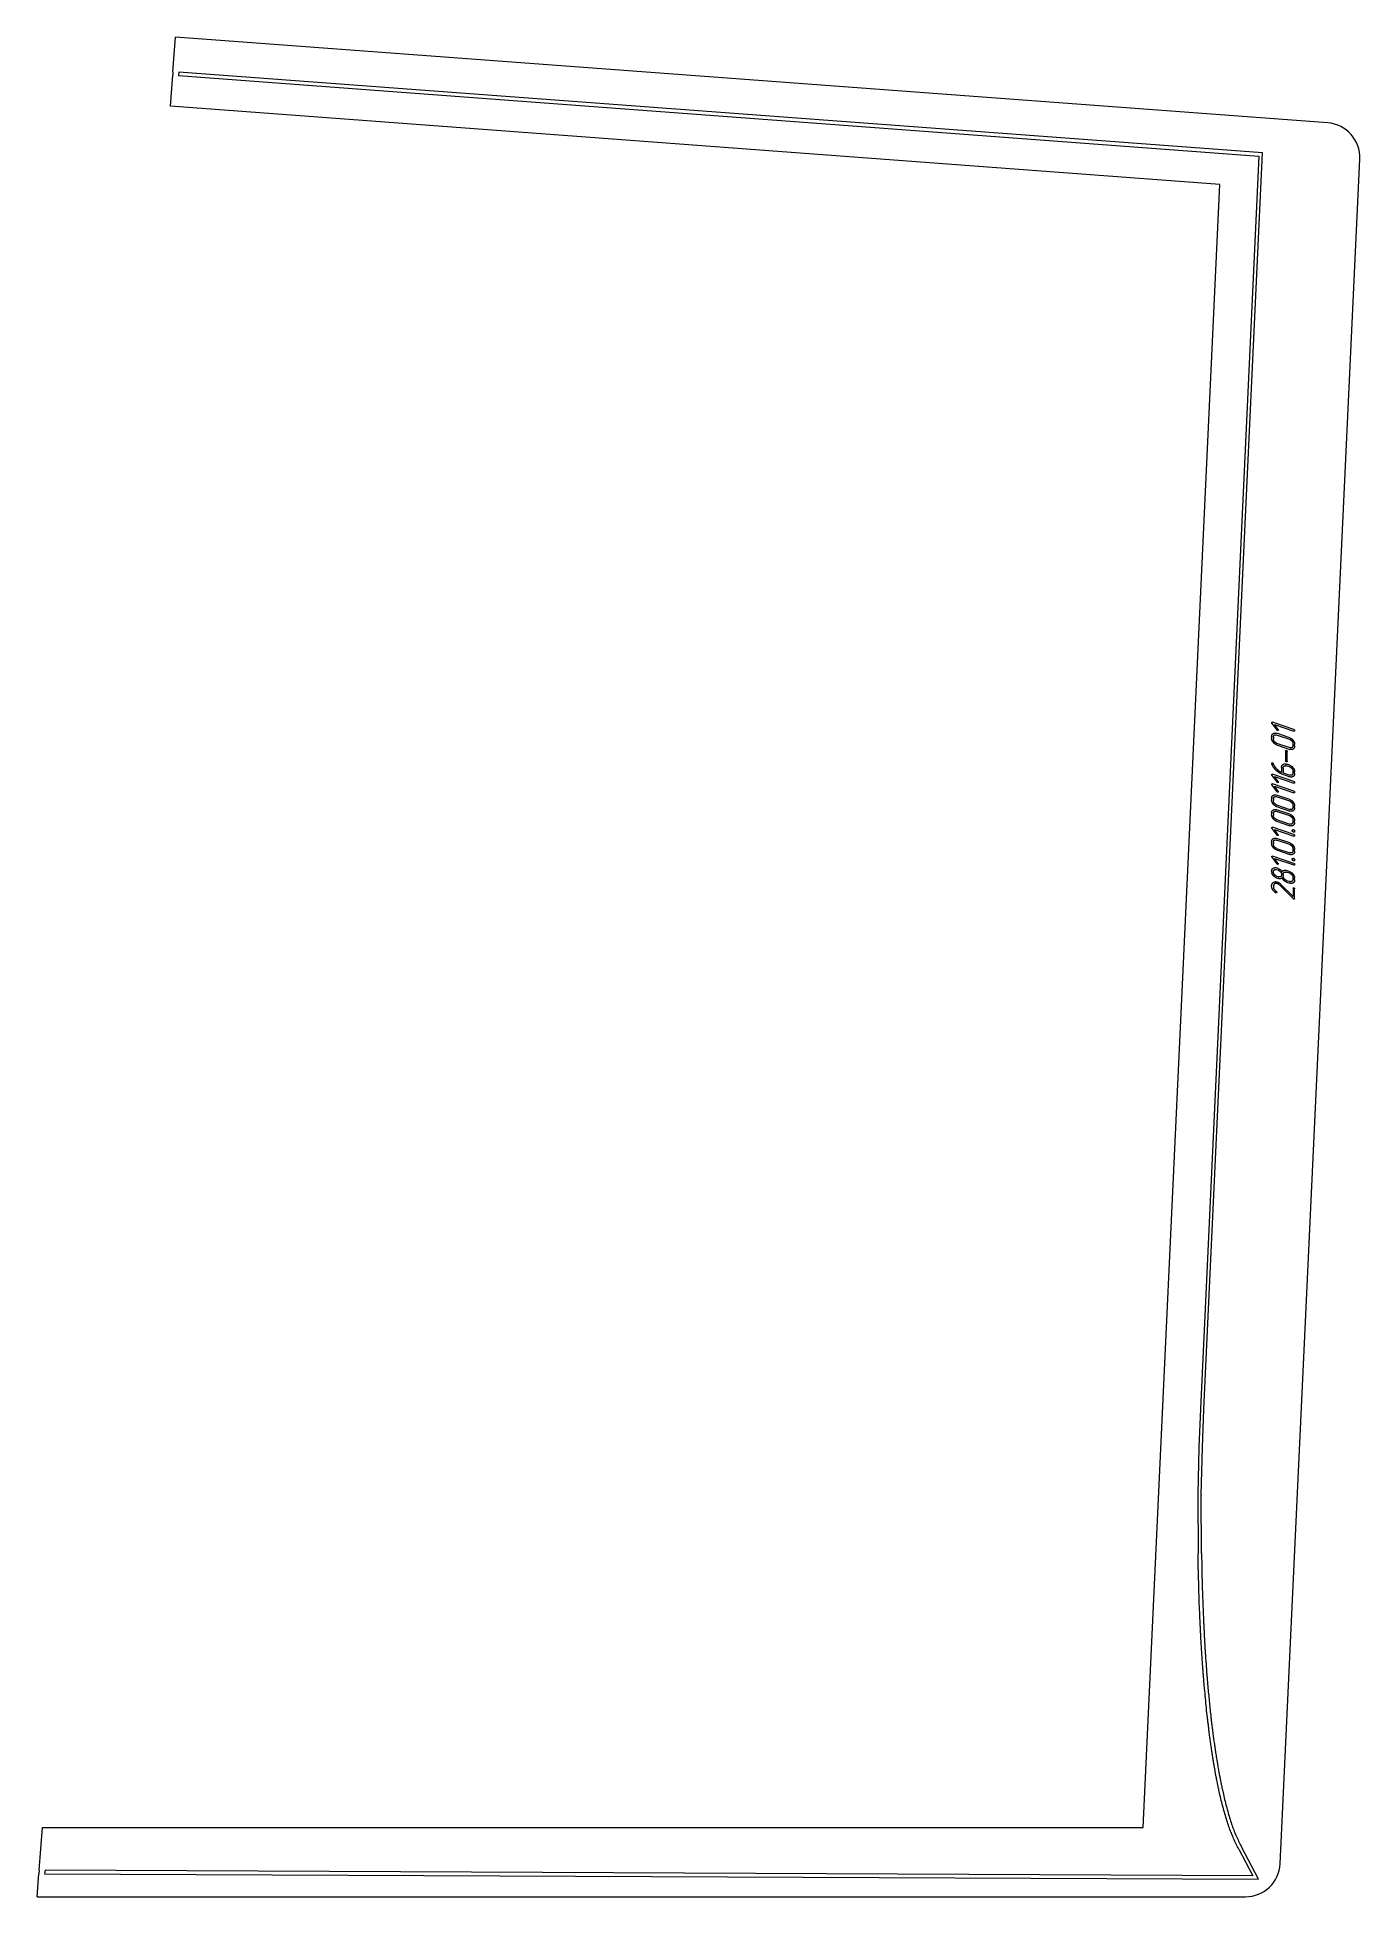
# Model space of a CAD drawing. Header units: millimetres. Extents: x 6 to 1151, y -2 to 1607.
import ezdxf

# ---------------------------------------------------------------- set-up
doc = ezdxf.new("R2010")
doc.units = ezdxf.units.MM
doc.linetypes.add('K5LT_BASIC', pattern=[0])
doc.layers.add('Engraving', color=7, linetype='Continuous')

msp = doc.modelspace()

# ---------------------------------------------------------------- linework, layer by layer
at = {"color": 143, "linetype": 'K5LT_BASIC', "lineweight": 15, "true_color": 0x33acca}
for p, q in [((123.4, 1577.6), (125.6, 1607.5)), ((1123.1, 1533.3), (125.6, 1607.5)), ((121.2, 1547.7), (123.2, 1574.6)), ((123.4, 1577.6), (123.2, 1574.6)), ((1029.6, 1480.1), (121.2, 1547.7)), ((1081.9, 26.3), (1150.8, 1502)), ((963.2, 57.7), (1029.6, 1480.1)), ((7.6, 20.7), (10.3, 57.7)), ((10.3, 57.7), (963.2, 57.7)), ((5.8, -2.3), (7.3, 17.7)), ((7.6, 20.7), (7.3, 17.7)), ((5.8, -2.3), (1051.9, -2.3))]:
    msp.add_line(p, q, dxfattribs=at)
for centre, start, end in [((1120.8, 1503.4), 357.3251, 85.7452), ((1051.9, 27.7), 270, 357.3251)]:
    msp.add_arc(centre, 30, start, end, dxfattribs=at)
at = {"layer": 'Engraving', "color": 143, "linetype": 'K5LT_BASIC', "lineweight": 15, "true_color": 0x33acca}
for p, q in [((128.4, 1577.2), (128.1, 1574.2)), ((128.1, 1574.2), (1063.5, 1504.6)), ((1066.7, 1507.4), (128.4, 1577.2)), ((1063.5, 1504.6), (1012.9, 420)), ((1015.9, 419.9), (1066.7, 1507.4)), ((1093.7, 1008.2), (1075.3, 1014.5)), ((1074.5, 1002), (1074.5, 1000.6)), ((1074.8, 1013.5), (1079, 1007.8)), ((1076, 1001.6), (1076, 1000.1)), ((1080, 1008.4), (1077, 1012.5)), ((1077, 1012.5), (1093.7, 1006.8)), ((1090.2, 1001), (1078.8, 1004.9)), ((1090.2, 999.6), (1078.8, 1003.4)), ((1078.8, 996.3), (1090.2, 992.5)), ((1078.8, 994.9), (1090.2, 991)), ((1086.6, 989.7), (1086.6, 981.1)), ((1088, 980.7), (1088, 989.2)), ((1093, 994.3), (1093, 995.8)), ((1094.4, 993.9), (1094.4, 995.3)), ((1074.5, 979), (1074.6, 978.7)), ((1074.8, 968.5), (1079, 962.8)), ((1093.7, 963.2), (1075.3, 969.5)), ((1076, 978.4), (1075.9, 978.7)), ((1076.2, 978.1), (1076, 978.4)), ((1076.5, 977.3), (1076.2, 978.1)), ((1077, 967.5), (1093.7, 961.8)), ((1080, 963.4), (1077, 967.5)), ((1083.1, 975.3), (1083.1, 971.1)), ((1083.9, 969.4), (1090.2, 967.2)), ((1084.5, 974.8), (1084.5, 970.6)), ((1084.5, 970.6), (1090.2, 968.7)), ((1090.2, 977.2), (1087.3, 978.1)), ((1090.2, 975.8), (1087.3, 976.7)), ((1093, 970.5), (1093, 971.9)), ((1094.4, 970), (1094.4, 971.5)), ((1074.8, 960), (1079, 954.3)), ((1093.7, 954.8), (1075.3, 961.1)), ((1077, 959.1), (1093.7, 953.4)), ((1080, 955), (1077, 959.1)), ((1090.2, 947.6), (1078.8, 951.4)), ((1090.2, 946.1), (1078.8, 950)), ((1074.5, 948.6), (1074.5, 947.2)), ((1074.5, 935.9), (1074.5, 934.5)), ((1076, 948.1), (1076, 946.7)), ((1076, 935.4), (1076, 934)), ((1078.8, 942.9), (1090.2, 939)), ((1078.8, 941.5), (1090.2, 937.6)), ((1090.2, 934.9), (1078.8, 938.7)), ((1090.2, 933.4), (1078.8, 937.3)), ((1093, 940.9), (1093, 942.3)), ((1094.4, 940.4), (1094.4, 941.8)), ((1074.8, 922.4), (1079, 916.7)), ((1093.7, 917.2), (1075.3, 923.5)), ((1080, 917.4), (1077, 921.5)), ((1077, 921.5), (1093.7, 915.8)), ((1078.8, 930.2), (1090.2, 926.3)), ((1078.8, 928.8), (1090.2, 924.9)), ((1093, 928.2), (1093, 929.6)), ((1094.4, 927.7), (1094.4, 929.1)), ((1074.5, 911), (1074.5, 909.6)), ((1076, 910.5), (1076, 909.1)), ((1090.2, 910), (1078.8, 913.9)), ((1090.2, 908.6), (1078.8, 912.4)), ((1078.8, 905.3), (1090.2, 901.5)), ((1078.8, 903.9), (1090.2, 900)), ((1093, 903.3), (1093, 904.7)), ((1094.4, 902.8), (1094.4, 904.3)), ((1074.5, 885.4), (1074.5, 885)), ((1074.8, 897.6), (1079, 891.9)), ((1093.7, 892.3), (1075.3, 898.6)), ((1080, 892.5), (1077, 896.6)), ((1077, 896.6), (1093.7, 890.9)), ((1077.9, 888.5), (1077.1, 888.5)), ((1078.4, 888.4), (1077.9, 888.5)), ((1078.8, 888.3), (1078.4, 888.4)), ((1080.2, 887.8), (1078.8, 888.3)), ((1080.3, 886.3), (1078.8, 886.8)), ((1090.2, 885.1), (1087.3, 886.1)), ((1074.5, 885), (1074.6, 884.5)), ((1074.6, 884.5), (1074.8, 883.7)), ((1078.8, 881.2), (1080.3, 880.7)), ((1078.8, 879.7), (1080.2, 879.2)), ((1080.5, 874.2), (1081, 873.8)), ((1081, 873.8), (1081.5, 873.3)), ((1081.5, 873.3), (1093.3, 861.5)), ((1093, 863.5), (1082.3, 874.2)), ((1084.5, 882.8), (1084.5, 881.3)), ((1090.2, 883.7), (1087.3, 884.6)), ((1087.3, 877.5), (1090.2, 876.6)), ((1087.3, 876.1), (1090.2, 875.2)), ((1093, 878.5), (1093, 879.9)), ((1093, 870.7), (1093, 863.5)), ((1094.4, 878), (1094.4, 879.4)), ((1094.4, 861.7), (1094.4, 870.2)), ((1077.9, 866.9), (1078.2, 866.8)), ((1012.8, 419.9), (1011.6, 386.8)), ((1014.6, 386.7), (1015.8, 419.8)), ((1011.6, 386.6), (1010.6, 345.8)), ((1013.6, 345.7), (1014.6, 386.5)), ((1010.6, 345.4), (1010.8, 294.8)), ((1013.8, 294.9), (1013.6, 345.4)), ((1046.1, 38.9), (1058.2, 15.9)), ((1063.1, 12.8), (1048.7, 40.3)), ((12.6, 20.7), (12.3, 17.7)), ((12.3, 17.7), (1063.1, 12.8)), ((1058.2, 15.9), (12.6, 20.7))]:
    msp.add_line(p, q, dxfattribs=at)
for centre, radius, start, end in [((1025.8, 419.4), 13, 177.3251, 177.7693), ((1025.8, 419.4), 10, 177.3251, 177.7693), ((1024.6, 386.3), 13, 177.7693, 178.7304), ((1024.6, 386.3), 10, 177.7693, 178.7304), ((1023.6, 345.5), 13, 178.7304, 180.23), ((1023.6, 345.5), 10, 178.7304, 180.23), ((1023.8, 294.9), 13, 180.23, 180.7502), ((1023.8, 294.9), 10, 180.23, 180.7502), ((1024.5, 264.1), 13, 181.6834, 181.7001), ((1024.5, 264.1), 10, 181.6834, 181.7001), ((1025.6, 234.9), 13, 182.7067, 182.7227), ((1025.6, 234.9), 10, 182.7066, 182.7227), ((1027.2, 206.5), 13, 183.8141, 183.8337), ((1027.2, 206.5), 10, 183.8141, 183.8337), ((1029.3, 179.2), 13, 185.0489, 185.0712), ((1029.3, 179.2), 10, 185.0489, 185.0712), ((1031.8, 154.5), 13, 186.4684, 186.4944), ((1031.8, 154.5), 10, 186.4683, 186.4944), ((1034.8, 131.2), 13, 188.1223, 188.1528), ((1034.8, 131.2), 10, 188.1222, 188.1528), ((1038.3, 109.5), 13, 190.1166, 190.1546), ((1038.3, 109.5), 10, 190.1166, 190.1546), ((1042.1, 90.2), 13, 192.63, 192.7079), ((1042.1, 90.2), 10, 192.63, 192.7079), ((1046.5, 73.1), 13, 196.015, 196.1072), ((1046.5, 73.1), 10, 196.015, 196.1072), ((1051.5, 58), 13, 201.0556, 202.1618), ((1051.5, 58), 10, 201.0556, 202.1618), ((1039.9, 35.6), 7, 27.7352, 28.2302), ((1039.9, 35.6), 10, 27.7352, 28.2302)]:
    msp.add_arc(centre, radius, start, end, dxfattribs=at)
for points, degree in [([(1074.6, 1014), (1074.6, 1014.3), (1074.8, 1014.5)], 2), ([(1074.8, 1014.5), (1074.9, 1014.6), (1075.3, 1014.5)], 2), ([(1074.5, 1002), (1074.5, 1003.8), (1075.8, 1004.6)], 2), ([(1075.8, 997.2), (1074.5, 998.8), (1074.5, 1000.6)], 2), ([(1074.8, 1013.5), (1074.6, 1013.7), (1074.6, 1014)], 2), ([(1075.8, 1004.6), (1077, 1005.5), (1078.8, 1004.9)], 2), ([(1076, 1001.6), (1076, 1002.7), (1076.8, 1003.3)], 2), ([(1076.8, 997.8), (1076, 999), (1076, 1000.1)], 2), ([(1076.8, 1003.3), (1077.6, 1003.8), (1078.8, 1003.4)], 2), ([(1079.5, 1007.4), (1079.4, 1007.4), (1079, 1007.8)], 2), ([(1080, 1007.4), (1079.8, 1007.3), (1079.5, 1007.4)], 2), ([(1080, 1008.4), (1080.2, 1008.1), (1080.2, 1007.9)], 2), ([(1080.2, 1007.9), (1080.2, 1007.6), (1080, 1007.4)], 2), ([(1090.2, 1001), (1091.9, 1000.4), (1093.2, 998.7)], 2), ([(1090.2, 999.6), (1091.4, 999.2), (1092.2, 998)], 2), ([(1093.2, 998.7), (1094.4, 997.1), (1094.4, 995.3)], 2), ([(1093.7, 1008.2), (1094.1, 1008.1), (1094.3, 1007.8)], 2), ([(1094.3, 1006.8), (1094.1, 1006.7), (1093.7, 1006.8)], 2), ([(1094.3, 1007.8), (1094.4, 1007.6), (1094.4, 1007.3)], 2), ([(1094.4, 1007.3), (1094.4, 1007.1), (1094.3, 1006.8)], 2), ([(1078.8, 994.9), (1077.1, 995.5), (1075.8, 997.2)], 2), ([(1078.8, 996.3), (1077.6, 996.7), (1076.8, 997.8)], 2), ([(1086.6, 989.7), (1086.6, 989.9), (1086.9, 990.1)], 2), ([(1086.9, 990.1), (1087.1, 990.2), (1087.3, 990.1)], 2), ([(1087.3, 990.1), (1087.6, 990.1), (1087.8, 989.8)], 2), ([(1087.8, 989.8), (1088, 989.5), (1088, 989.2)], 2), ([(1092.2, 992.6), (1091.3, 992.1), (1090.2, 992.5)], 2), ([(1093.2, 991.3), (1092, 990.4), (1090.2, 991)], 2), ([(1092.2, 998), (1093, 996.9), (1093, 995.8)], 2), ([(1093, 994.3), (1093, 993.2), (1092.2, 992.6)], 2), ([(1094.4, 993.9), (1094.4, 992.2), (1093.2, 991.3)], 2), ([(1074.5, 979), (1074.5, 979.3), (1074.8, 979.4)], 2), ([(1078.4, 972.7), (1075.8, 975.3), (1074.6, 978.7)], 2), ([(1074.6, 969), (1074.6, 969.3), (1074.8, 969.5)], 2), ([(1074.8, 968.5), (1074.6, 968.8), (1074.6, 969)], 2), ([(1074.8, 979.4), (1075, 979.5), (1075.3, 979.4)], 2), ([(1074.8, 969.5), (1074.9, 969.6), (1075.3, 969.5)], 2), ([(1075.3, 979.4), (1075.5, 979.3), (1075.6, 979.2)], 2), ([(1075.6, 979.2), (1075.8, 979), (1075.9, 978.7)], 2), ([(1076.5, 977.3), (1076.8, 976.7), (1077.2, 976)], 2), ([(1077.2, 976), (1077.9, 974.9), (1079.2, 973.7)], 2), ([(1083.9, 969.4), (1080.9, 970.4), (1078.4, 972.7)], 2), ([(1079.2, 973.7), (1080, 972.9), (1081.1, 972.1)], 2), ([(1081.1, 972.1), (1082.2, 971.4), (1083.1, 971.1)], 2), ([(1083.1, 975.3), (1083.1, 977.1), (1084.3, 977.9)], 2), ([(1084.3, 977.9), (1085.6, 978.8), (1087.3, 978.1)], 2), ([(1084.5, 974.8), (1084.5, 976.1), (1085.3, 976.6)], 2), ([(1085.3, 976.6), (1086.2, 977.1), (1087.3, 976.7)], 2), ([(1086.9, 980.5), (1086.6, 980.8), (1086.6, 981.1)], 2), ([(1087.3, 980.2), (1087.2, 980.2), (1086.9, 980.5)], 2), ([(1087.8, 980.2), (1087.6, 980.1), (1087.3, 980.2)], 2), ([(1088, 980.7), (1088, 980.3), (1087.8, 980.2)], 2), ([(1090.2, 977.2), (1092, 976.6), (1093.2, 974.9)], 2), ([(1090.2, 975.8), (1091.4, 975.3), (1092.2, 974.2)], 2), ([(1092.2, 968.8), (1091.3, 968.3), (1090.2, 968.7)], 2), ([(1093.2, 967.5), (1092, 966.6), (1090.2, 967.2)], 2), ([(1092.2, 974.2), (1093, 973.1), (1093, 971.9)], 2), ([(1093, 970.5), (1093, 969.4), (1092.2, 968.8)], 2), ([(1093.2, 974.9), (1094.4, 973.2), (1094.4, 971.5)], 2), ([(1094.4, 970), (1094.4, 968.4), (1093.2, 967.5)], 2), ([(1074.5, 948.6), (1074.5, 950.3), (1075.8, 951.2)], 2), ([(1074.6, 960.6), (1074.6, 960.9), (1074.8, 961)], 2), ([(1074.8, 960), (1074.6, 960.3), (1074.6, 960.6)], 2), ([(1074.8, 961), (1074.9, 961.2), (1075.3, 961.1)], 2), ([(1075.8, 951.2), (1077, 952), (1078.8, 951.4)], 2), ([(1076, 948.1), (1076, 949.3), (1076.8, 949.8)], 2), ([(1076.8, 949.8), (1077.6, 950.4), (1078.8, 950)], 2), ([(1079.5, 962.4), (1079.4, 962.4), (1079, 962.8)], 2), ([(1079.5, 953.9), (1079.4, 954), (1079, 954.3)], 2), ([(1080, 962.4), (1079.8, 962.3), (1079.5, 962.4)], 2), ([(1080, 954), (1079.8, 953.8), (1079.5, 953.9)], 2), ([(1080, 963.4), (1080.2, 963.2), (1080.2, 962.9)], 2), ([(1080.2, 962.9), (1080.2, 962.6), (1080, 962.4)], 2), ([(1080, 955), (1080.2, 954.7), (1080.2, 954.4)], 2), ([(1080.2, 954.4), (1080.2, 954.1), (1080, 954)], 2), ([(1093.7, 963.2), (1094.1, 963.1), (1094.3, 962.9)], 2), ([(1094.3, 961.9), (1094.1, 961.7), (1093.7, 961.8)], 2), ([(1093.7, 954.8), (1094.1, 954.7), (1094.3, 954.4)], 2), ([(1094.3, 953.4), (1094.1, 953.2), (1093.7, 953.4)], 2), ([(1094.3, 962.9), (1094.4, 962.6), (1094.4, 962.3)], 2), ([(1094.4, 962.3), (1094.4, 962.2), (1094.3, 961.9)], 2), ([(1094.3, 954.4), (1094.4, 954.1), (1094.4, 953.8)], 2), ([(1094.4, 953.8), (1094.4, 953.7), (1094.3, 953.4)], 2), ([(1075.8, 943.7), (1074.5, 945.4), (1074.5, 947.2)], 2), ([(1074.5, 935.9), (1074.5, 937.6), (1075.8, 938.5)], 2), ([(1075.8, 931), (1074.5, 932.7), (1074.5, 934.5)], 2), ([(1078.8, 941.5), (1077.1, 942), (1075.8, 943.7)], 2), ([(1075.8, 938.5), (1077, 939.3), (1078.8, 938.7)], 2), ([(1076.8, 944.4), (1076, 945.5), (1076, 946.7)], 2), ([(1076, 935.4), (1076, 936.6), (1076.8, 937.1)], 2), ([(1076.8, 931.7), (1076, 932.8), (1076, 934)], 2), ([(1078.8, 942.9), (1077.6, 943.3), (1076.8, 944.4)], 2), ([(1076.8, 937.1), (1077.6, 937.7), (1078.8, 937.3)], 2), ([(1090.2, 947.6), (1091.9, 947), (1093.2, 945.3)], 2), ([(1090.2, 946.1), (1091.4, 945.7), (1092.2, 944.6)], 2), ([(1092.2, 939.2), (1091.3, 938.6), (1090.2, 939)], 2), ([(1093.2, 937.9), (1092, 937), (1090.2, 937.6)], 2), ([(1090.2, 934.9), (1091.9, 934.3), (1093.2, 932.6)], 2), ([(1092.2, 944.6), (1093, 943.5), (1093, 942.3)], 2), ([(1093, 940.9), (1093, 939.8), (1092.2, 939.2)], 2), ([(1093.2, 945.3), (1094.4, 943.6), (1094.4, 941.8)], 2), ([(1094.4, 940.4), (1094.4, 938.8), (1093.2, 937.9)], 2), ([(1074.6, 923), (1074.6, 923.3), (1074.8, 923.4)], 2), ([(1074.8, 922.4), (1074.6, 922.7), (1074.6, 923)], 2), ([(1074.8, 923.4), (1074.9, 923.6), (1075.3, 923.5)], 2), ([(1078.8, 928.8), (1077.1, 929.3), (1075.8, 931)], 2), ([(1078.8, 930.2), (1077.6, 930.6), (1076.8, 931.7)], 2), ([(1090.2, 933.4), (1091.4, 933), (1092.2, 931.9)], 2), ([(1092.2, 926.5), (1091.3, 925.9), (1090.2, 926.3)], 2), ([(1093.2, 925.2), (1092, 924.3), (1090.2, 924.9)], 2), ([(1092.2, 931.9), (1093, 930.8), (1093, 929.6)], 2), ([(1093, 928.2), (1093, 927.1), (1092.2, 926.5)], 2), ([(1092.3, 920.8), (1092.3, 921.2), (1092.7, 921.4)], 2), ([(1092.7, 919.9), (1092.3, 920.3), (1092.3, 920.8)], 2), ([(1092.7, 921.4), (1093, 921.7), (1093.4, 921.5)], 2), ([(1093.4, 919.4), (1093.1, 919.5), (1092.7, 919.9)], 2), ([(1093.2, 932.6), (1094.4, 930.9), (1094.4, 929.1)], 2), ([(1094.4, 927.7), (1094.4, 926.1), (1093.2, 925.2)], 2), ([(1093.4, 921.5), (1093.8, 921.4), (1094.1, 921)], 2), ([(1094.1, 919.4), (1093.8, 919.3), (1093.4, 919.4)], 2), ([(1094.1, 921), (1094.4, 920.6), (1094.4, 920.1)], 2), ([(1094.4, 920.1), (1094.4, 919.6), (1094.1, 919.4)], 2), ([(1074.5, 911), (1074.5, 912.8), (1075.8, 913.6)], 2), ([(1075.8, 906.1), (1074.5, 907.8), (1074.5, 909.6)], 2), ([(1075.8, 913.6), (1077, 914.5), (1078.8, 913.9)], 2), ([(1078.8, 903.9), (1077.1, 904.5), (1075.8, 906.1)], 2), ([(1076, 910.5), (1076, 911.7), (1076.8, 912.3)], 2), ([(1076.8, 906.8), (1076, 907.9), (1076, 909.1)], 2), ([(1076.8, 912.3), (1077.6, 912.8), (1078.8, 912.4)], 2), ([(1078.8, 905.3), (1077.6, 905.7), (1076.8, 906.8)], 2), ([(1079.5, 916.4), (1079.4, 916.4), (1079, 916.7)], 2), ([(1080, 916.4), (1079.8, 916.3), (1079.5, 916.4)], 2), ([(1080, 917.4), (1080.2, 917.1), (1080.2, 916.8)], 2), ([(1080.2, 916.8), (1080.2, 916.5), (1080, 916.4)], 2), ([(1090.2, 910), (1091.9, 909.4), (1093.2, 907.7)], 2), ([(1090.2, 908.6), (1091.4, 908.2), (1092.2, 907)], 2), ([(1092.2, 901.6), (1091.3, 901.1), (1090.2, 901.5)], 2), ([(1092.2, 907), (1093, 905.9), (1093, 904.7)], 2), ([(1093, 903.3), (1093, 902.2), (1092.2, 901.6)], 2), ([(1093.2, 907.7), (1094.4, 906), (1094.4, 904.3)], 2), ([(1094.4, 902.8), (1094.4, 901.2), (1093.2, 900.3)], 2), ([(1093.7, 917.2), (1094.1, 917.1), (1094.3, 916.8)], 2), ([(1094.3, 915.8), (1094.1, 915.7), (1093.7, 915.8)], 2), ([(1094.3, 916.8), (1094.4, 916.6), (1094.4, 916.3)], 2), ([(1094.4, 916.3), (1094.4, 916.1), (1094.3, 915.8)], 2), ([(1074.5, 885.4), (1074.5, 887.2), (1075.8, 888.1)], 2), ([(1074.6, 898.1), (1074.6, 898.4), (1074.8, 898.6)], 2), ([(1074.8, 897.6), (1074.6, 897.8), (1074.6, 898.1)], 2), ([(1074.8, 898.6), (1074.9, 898.7), (1075.3, 898.6)], 2), ([(1075.8, 888.1), (1076.4, 888.5), (1077.1, 888.5)], 2), ([(1076, 885), (1076, 886.2), (1076.8, 886.7)], 2), ([(1076.8, 886.7), (1077.6, 887.2), (1078.8, 886.8)], 2), ([(1079.5, 891.5), (1079.4, 891.5), (1079, 891.9)], 2), ([(1080, 891.5), (1079.8, 891.4), (1079.5, 891.5)], 2), ([(1080, 892.5), (1080.2, 892.2), (1080.2, 892)], 2), ([(1080.2, 892), (1080.2, 891.7), (1080, 891.5)], 2), ([(1080.2, 887.8), (1081.3, 887.4), (1082.1, 886.8)], 2), ([(1080.3, 886.3), (1081.5, 885.9), (1082.3, 884.8)], 2), ([(1082.1, 886.8), (1082.9, 886.1), (1083.6, 885.1)], 2), ([(1083.6, 885.1), (1084, 885.9), (1085.1, 886.2)], 2), ([(1085.1, 886.2), (1086.1, 886.5), (1087.3, 886.1)], 2), ([(1093.2, 900.3), (1092, 899.4), (1090.2, 900)], 2), ([(1092.3, 896), (1092.3, 896.3), (1092.7, 896.6)], 2), ([(1092.7, 895), (1092.3, 895.4), (1092.3, 896)], 2), ([(1092.7, 896.6), (1093, 896.8), (1093.4, 896.7)], 2), ([(1093.4, 894.5), (1093.1, 894.6), (1092.7, 895)], 2), ([(1093.4, 896.7), (1093.8, 896.5), (1094.1, 896.1)], 2), ([(1094.1, 894.6), (1093.8, 894.4), (1093.4, 894.5)], 2), ([(1093.7, 892.3), (1094.1, 892.2), (1094.3, 892)], 2), ([(1094.3, 890.9), (1094.1, 890.8), (1093.7, 890.9)], 2), ([(1094.1, 896.1), (1094.4, 895.7), (1094.4, 895.2)], 2), ([(1094.4, 895.2), (1094.4, 894.7), (1094.1, 894.6)], 2), ([(1094.3, 892), (1094.4, 891.7), (1094.4, 891.4)], 2), ([(1094.4, 891.4), (1094.4, 891.3), (1094.3, 890.9)], 2), ([(1074.5, 872.5), (1074.5, 874.6), (1075.9, 875.7)], 2), ([(1075.3, 869.7), (1074.5, 871), (1074.5, 872.5)], 2), ([(1075.8, 882), (1075.1, 882.8), (1074.8, 883.7)], 2), ([(1077.9, 866.9), (1076.2, 868.1), (1075.3, 869.7)], 2), ([(1078.8, 879.7), (1077.1, 880.3), (1075.8, 882)], 2), ([(1075.9, 875.7), (1077.4, 876.9), (1079.4, 876.2)], 2), ([(1076.8, 882.7), (1076, 883.8), (1076, 885)], 2), ([(1076.3, 873.4), (1076, 872.8), (1076, 872.1)], 2), ([(1076, 872.1), (1076, 871.1), (1076.5, 870.1)], 2), ([(1077, 874.4), (1076.5, 874), (1076.3, 873.4)], 2), ([(1076.5, 870.1), (1077.1, 869.1), (1078.4, 868.1)], 2), ([(1078.8, 881.2), (1077.6, 881.6), (1076.8, 882.7)], 2), ([(1079.4, 874.7), (1078, 875.2), (1077, 874.4)], 2), ([(1079.4, 876.2), (1080.1, 875.9), (1080.8, 875.5)], 2), ([(1080.5, 874.2), (1080, 874.5), (1079.4, 874.7)], 2), ([(1082.1, 879), (1081.3, 878.9), (1080.2, 879.2)], 2), ([(1082.3, 880.8), (1081.4, 880.3), (1080.3, 880.7)], 2), ([(1080.8, 875.5), (1081.5, 875.1), (1082.3, 874.2)], 2), ([(1083.6, 879.7), (1083, 879.2), (1082.1, 879)], 2), ([(1082.3, 884.8), (1083.1, 883.7), (1083.1, 882.5)], 2), ([(1083.1, 882.5), (1083.1, 881.3), (1082.3, 880.8)], 2), ([(1085.3, 877.4), (1084.3, 878.4), (1083.6, 879.7)], 2), ([(1084.5, 882.8), (1084.5, 884), (1085.3, 884.5)], 2), ([(1085.3, 879.1), (1084.5, 880.2), (1084.5, 881.3)], 2), ([(1085.3, 884.5), (1086.2, 885), (1087.3, 884.6)], 2), ([(1087.3, 877.5), (1086.2, 877.9), (1085.3, 879.1)], 2), ([(1087.3, 876.1), (1086.2, 876.5), (1085.3, 877.4)], 2), ([(1090.2, 885.1), (1092, 884.5), (1093.2, 882.8)], 2), ([(1090.2, 883.7), (1091.4, 883.3), (1092.2, 882.2)], 2), ([(1092.2, 876.8), (1091.3, 876.2), (1090.2, 876.6)], 2), ([(1093.2, 875.4), (1092, 874.5), (1090.2, 875.2)], 2), ([(1092.2, 882.2), (1093, 881.1), (1093, 879.9)], 2), ([(1093, 878.5), (1093, 877.3), (1092.2, 876.8)], 2), ([(1093, 870.7), (1093, 871), (1093.2, 871.1)], 2), ([(1093.2, 882.8), (1094.4, 881.2), (1094.4, 879.4)], 2), ([(1094.4, 878), (1094.4, 876.3), (1093.2, 875.4)], 2), ([(1093.2, 871.1), (1093.5, 871.3), (1093.7, 871.2)], 2), ([(1093.7, 871.2), (1094, 871.1), (1094.2, 870.8)], 2), ([(1094.2, 870.8), (1094.4, 870.6), (1094.4, 870.2)], 2), ([(1078.7, 866.8), (1078.5, 866.7), (1078.2, 866.8)], 2), ([(1078.4, 868.1), (1078.6, 867.9), (1078.7, 867.7)], 2), ([(1078.7, 867.7), (1078.8, 867.5), (1078.9, 867.3)], 2), ([(1078.9, 867.3), (1078.9, 867), (1078.7, 866.8)], 2), ([(1093.7, 861.3), (1093.5, 861.4), (1093.3, 861.5)], 2), ([(1094.2, 861.3), (1094, 861.2), (1093.7, 861.3)], 2), ([(1094.4, 861.7), (1094.4, 861.5), (1094.2, 861.3)], 2), ([(1012.6, 234.3), (1012.5, 237.5), (1012.2, 244), (1011.8, 253.8), (1011.6, 260.4), (1011.5, 263.7)], 3), ([(1014.5, 263.8), (1014.7, 258.8), (1015, 248.9), (1015.4, 239.3), (1015.6, 234.5)], 3), ([(1018.9, 153), (1018.6, 155.7), (1018, 161.1), (1017.2, 169.5), (1016.7, 175.2), (1016.4, 178.1)], 3), ([(1019.4, 178.3), (1019.6, 176.2), (1020, 171.9), (1020.6, 165.6), (1021.2, 159.4), (1021.7, 155.4), (1021.9, 153.4)], 3), ([(1021.9, 153.4), (1022, 152.2), (1022.3, 150), (1022.6, 146.9), (1023, 144), (1023.4, 141.1), (1023.7, 138.2), (1024.1, 135.4), (1024.5, 132.5), (1024.8, 130.7), (1024.9, 129.8)], 3), ([(1034, 69.5), (1033.5, 71.4), (1032.4, 75.1), (1030.9, 81.1), (1029.9, 85.3), (1029.4, 87.4)], 3), ([(1032.4, 88), (1032.9, 85.9), (1033.8, 81.8), (1035.3, 75.9), (1036.3, 72.2), (1036.9, 70.4)], 3), ([(1039.4, 53.3), (1038.7, 55), (1037.5, 58.3), (1035.7, 63.7), (1034.6, 67.5), (1034, 69.5)], 3), ([(1036.9, 70.3), (1037.4, 68.4), (1038.6, 64.6), (1040.3, 59.3), (1041.5, 56), (1042.2, 54.4)], 3), ([(1046, 38.9), (1045.3, 40.3), (1043.8, 43.3), (1041.6, 48), (1040.2, 51.4), (1039.4, 53.1)], 3), ([(1042.2, 54.2), (1042.9, 52.5), (1044.3, 49.2), (1046.5, 44.6), (1047.9, 41.7), (1048.7, 40.4)], 3)]:
    msp.add_open_spline(points, degree=degree, dxfattribs=at)
for points, knots in [([(1011.5, 263.7), (1011.4, 265.9), (1011.4, 269.3), (1011.3, 272.9), (1011.2, 275.1), (1011.2, 276.8), (1011.1, 279.2), (1011, 282.9), (1010.9, 288.2), (1010.9, 292.4), (1010.8, 294.7)], [0, 0, 0, 0, 2.285909, 3.729925, 4.323158, 4.897099, 5.727751, 7.132601, 9.281106, 12, 12, 12, 12]), ([(1013.8, 294.8), (1013.9, 292.7), (1013.9, 289.6), (1014, 285.5), (1014, 282.5), (1014.1, 279.4), (1014.2, 276.9), (1014.2, 274.9), (1014.2, 273.4), (1014.3, 271.9), (1014.3, 269.8), (1014.4, 267.2), (1014.5, 265), (1014.5, 263.8)], [0, 0, 0, 0, 2.4, 3.6, 4.8, 6, 7.2, 7.8, 8.4, 9, 9.6, 10.8, 12, 12, 12, 12]), ([(1014.3, 205.7), (1014.1, 207.6), (1013.9, 211), (1013.7, 215), (1013.5, 217.7), (1013.4, 219.5), (1013.3, 221), (1013.2, 222.4), (1013.2, 223.6), (1013.1, 224.6), (1013.1, 225.5), (1013, 226.4), (1013, 227.3), (1012.9, 228.2), (1012.9, 228.8), (1012.9, 229.4), (1012.8, 229.9), (1012.8, 230.6), (1012.8, 231.2), (1012.8, 231.8), (1012.7, 232.3), (1012.7, 232.7), (1012.7, 233.1), (1012.7, 233.7), (1012.6, 234.1), (1012.6, 234.3)], [-0.000003, -0.000003, -0.000003, -0.000003, 2.793418, 4.70863, 5.648402, 6.513176, 7.209161, 7.823006, 8.374578, 8.846855, 9.269338, 9.640841, 10.071492, 10.485107, 10.773968, 11.006422, 11.238656, 11.559011, 11.866481, 12.118734, 12.294237, 12.426894, 12.592369, 12.783592, 13, 13, 13, 13]), ([(1015.6, 234.5), (1015.6, 234.3), (1015.7, 234), (1015.7, 233.6), (1015.7, 233.2), (1015.7, 232.9), (1015.8, 231.4), (1015.9, 229.2), (1016.1, 225.8), (1016.2, 222.4), (1016.4, 219.1), (1016.6, 215.8), (1016.8, 212.4), (1017, 209.2), (1017.2, 207), (1017.3, 205.9)], [0, 0, 0, 0, 0.14327, 0.28654, 0.443045, 0.521297, 0.59955, 2.149606, 3.699662, 5.249718, 6.799775, 8.349831, 9.899887, 11.449944, 13, 13, 13, 13]), ([(1016.4, 178.1), (1016.3, 179.6), (1016.1, 181.9), (1015.8, 184.8), (1015.7, 186.6), (1015.6, 187.9), (1015.5, 189.2), (1015.3, 191.2), (1015.1, 194), (1014.8, 197.6), (1014.6, 200.9), (1014.4, 203.7), (1014.3, 205.1), (1014.3, 205.7)], [0, 0, 0, 0, 1.946632, 3.280568, 4.094018, 4.63899, 5.289246, 6.028263, 7.574533, 9.276388, 11.249833, 12.29761, 13, 13, 13, 13]), ([(1017.3, 205.9), (1017.3, 205.1), (1017.4, 203.6), (1017.5, 201.7), (1017.7, 199.8), (1017.8, 198.2), (1017.9, 196.5), (1018.1, 194.5), (1018.2, 192.1), (1018.4, 189.7), (1018.6, 187.9), (1018.7, 186.2), (1018.9, 184), (1019.1, 181.3), (1019.3, 179.3), (1019.4, 178.3)], [0, 0, 0, 0, 0.930839, 1.861679, 2.652099, 3.442518, 4.232938, 5.023358, 6.411679, 7.8, 8.45, 9.1, 10.4, 11.7, 13, 13, 13, 13]), ([(1021.9, 129.3), (1021.7, 130.7), (1021.4, 133.3), (1020.9, 136.9), (1020.5, 139.6), (1020.3, 141.6), (1020.1, 143.3), (1019.9, 144.9), (1019.7, 146.6), (1019.5, 148.3), (1019.3, 150), (1019.1, 151.6), (1019, 152.6), (1018.9, 153)], [-0.000001, -0.000001, -0.000001, -0.000001, 1.508431, 2.784151, 3.733986, 4.376712, 4.846717, 5.433491, 5.970368, 6.576154, 7.142592, 7.624035, 8, 8, 8, 8]), ([(1025.5, 107.2), (1025.3, 108.2), (1025, 109.8), (1024.7, 111.8), (1024.4, 113.3), (1024.2, 114.6), (1024, 116.1), (1023.7, 117.9), (1023.4, 119.7), (1023.1, 121.3), (1022.9, 122.8), (1022.6, 124.5), (1022.3, 126.7), (1022.1, 128.4), (1021.9, 129.3)], [0, 0, 0, 0, 1.633669, 2.844269, 3.699908, 4.336335, 5.325224, 6.421731, 7.659242, 8.551064, 9.37975, 10.326005, 11.568027, 13, 13, 13, 13]), ([(1024.9, 129.8), (1025, 129.2), (1025.2, 128), (1025.4, 126.4), (1025.6, 125), (1025.8, 123.7), (1026, 122.4), (1026.3, 120.7), (1026.6, 118.7), (1026.9, 116.8), (1027.1, 115.3), (1027.4, 113.9), (1027.7, 112.2), (1028, 110), (1028.3, 108.5), (1028.4, 107.7)], [0, 0, 0, 0, 0.903396, 1.806792, 2.58349, 3.360188, 4.136885, 4.913583, 6.356792, 7.8, 8.45, 9.1, 10.4, 11.7, 13, 13, 13, 13]), ([(1029.4, 87.4), (1029.2, 88.3), (1028.9, 89.8), (1028.5, 91.6), (1028.2, 92.9), (1028, 94.1), (1027.7, 95.6), (1027.2, 98.1), (1026.4, 102), (1025.8, 105.3), (1025.5, 107.2)], [0, 0, 0, 0, 1.28934, 2.211956, 2.850676, 3.314762, 4.007749, 5.18531, 7.257601, 10.000003, 10.000003, 10.000003, 10.000003]), ([(1028.4, 107.7), (1028.7, 106.3), (1029, 104.3), (1029.6, 101.7), (1029.9, 99.7), (1030.3, 97.7), (1030.6, 96.1), (1030.9, 94.9), (1031.2, 93.6), (1031.5, 92), (1031.9, 90.1), (1032.2, 88.8), (1032.4, 88.1)], [0, 0, 0, 0, 2, 3, 4, 5, 6, 6.5, 7, 8, 9, 10, 10, 10, 10])]:
    msp.add_open_spline(points, degree=3, knots=knots, dxfattribs=at)

doc.saveas('drawing.dxf')
